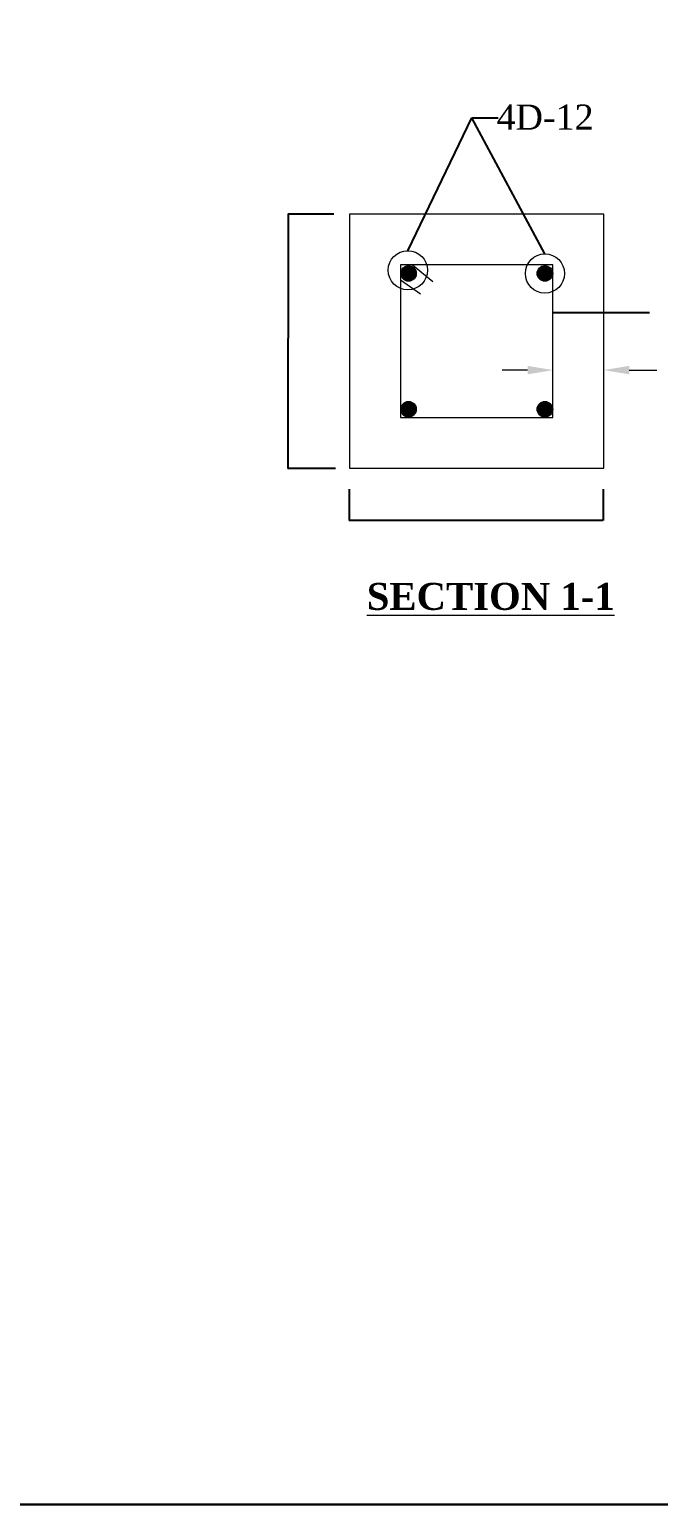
# Model space of a CAD drawing. Header units: inches. Extents: x 89000 to 1304432, y -10828 to 220529.
# Drawn here: x 884063 to 887157, y 74468 to 81725 of the extents above; entities that cross this region are included whole.
import ezdxf

# ---------------------------------------------------------------- set-up
doc = ezdxf.new("R2010")
doc.units = ezdxf.units.IN
doc.header["$LTSCALE"] = 7
doc.header["$MEASUREMENT"] = 0
doc.layers.add('Blocks', color=11, linetype='Continuous', lineweight=9)
doc.layers.add('LINE', color=7, linetype='Continuous')
doc.styles.get("Standard").update_dxf_attribs({"font": 'arial.ttf'})
doc.dimstyles.get("Standard").update_dxf_attribs({"dimtxt": 0.18, "dimasz": 0.18, "dimexe": 0.18, "dimexo": 0.0625, "dimgap": 0.09, "dimtad": 0, "dimtih": 1, "dimtoh": 1, "dimdec": 4, "dimzin": 0, "dimdsep": 46, "dimtxsty": 'Standard', "dimcen": 0.09, "dimadec": 0, "dimazin": 0, "dimtfac": 1, "dimtdec": 4, "dimtofl": 0, "dimtmove": 0, "dimatfit": 3, "dimfxl": 1, "dimtolj": 1, "dimtzin": 0, "dimarcsym": 0})

# ---------------------------------------------------------------- blocks, each defined once
blk = doc.blocks.new('*D391')
at = {"layer": 'Blocks', "color": 0, "linetype": 'ByBlock', "lineweight": -2, "ltscale": 0.5, "transparency": 16777216}
for p, q in [((885634.7, 79463.9), (885634.7, 79308.7)), ((886884.7, 79463.9), (886884.7, 79308.7)), ((886883.7, 79308.9), (885635.7, 79308.9))]:
    blk.add_line(p, q, dxfattribs=at)
at = {"layer": 'Blocks', "color": 0, "linetype": 'ByBlock', "ltscale": 0.5, "transparency": 16777216}
for points in [[(885635.7, 79309.1), (885635.7, 79308.7), (885634.7, 79308.9)], [(886883.7, 79309.1), (886883.7, 79308.7), (886884.7, 79308.9)]]:
    blk.add_solid(points, dxfattribs=at)
at = {"layer": 'Defpoints', "color": 0, "linetype": 'ByBlock', "ltscale": 0.5, "transparency": 16777216}
for p in [(885634.7, 79463.9), (886884.7, 79463.9), (885634.7, 79308.9)]:
    blk.add_point(p, dxfattribs=at)
at = {"layer": 'Blocks', "color": 0, "linetype": 'ByBlock', "lineweight": 13, "ltscale": 0.5, "transparency": 16777216, "insert": (886218.1, 79309.8), "char_height": 1.23, "attachment_point": 5}
blk.add_mtext('\\A1;{\\fTimes New Roman|b0|i0|c0|p18;250}', dxfattribs=at)
blk = doc.blocks.new('*D392')
at = {"layer": 'Blocks', "color": 0, "linetype": 'ByBlock', "lineweight": -2, "ltscale": 0.5, "transparency": 16777216}
for p, q in [((885560.2, 80816.7), (885334.3, 80816.7)), ((885334.5, 80815.7), (885334.5, 80205.9)), ((885334.5, 79565.5), (885334.5, 80204.2)), ((885567.5, 79564.5), (885334.3, 79564.5))]:
    blk.add_line(p, q, dxfattribs=at)
at = {"layer": 'Blocks', "color": 0, "linetype": 'ByBlock', "ltscale": 0.5, "transparency": 16777216}
for points in [[(885334.3, 80815.7), (885334.6, 80815.7), (885334.5, 80816.7)], [(885334.3, 79565.5), (885334.6, 79565.5), (885334.5, 79564.5)]]:
    blk.add_solid(points, dxfattribs=at)
at = {"layer": 'Defpoints', "color": 0, "linetype": 'ByBlock', "ltscale": 0.5, "transparency": 16777216}
for p in [(885560.2, 80816.7), (885334.5, 79564.5), (885567.6, 79564.5)]:
    blk.add_point(p, dxfattribs=at)
at = {"layer": 'Blocks', "color": 0, "linetype": 'ByBlock', "lineweight": 13, "ltscale": 0.5, "transparency": 16777216, "insert": (885334.5, 80205.1), "char_height": 1.23, "attachment_point": 5}
blk.add_mtext('\\A1;{\\fTimes New Roman|b0|i0|c0|p18;250}', dxfattribs=at)
blk = doc.blocks.new('*D429')
at = {"layer": 'Blocks', "color": 0, "linetype": 'ByBlock', "lineweight": -2, "ltscale": 0.5, "transparency": 16777216}
for p, q in [((885634.7, 79463.9), (885634.7, 79308.7)), ((886884.7, 79463.9), (886884.7, 79308.7)), ((886883.7, 79308.9), (885635.7, 79308.9))]:
    blk.add_line(p, q, dxfattribs=at)
at = {"layer": 'Blocks', "color": 0, "linetype": 'ByBlock', "ltscale": 0.5, "transparency": 16777216}
for points in [[(885635.7, 79309.1), (885635.7, 79308.7), (885634.7, 79308.9)], [(886883.7, 79309.1), (886883.7, 79308.7), (886884.7, 79308.9)]]:
    blk.add_solid(points, dxfattribs=at)
at = {"layer": 'Defpoints', "color": 0, "linetype": 'ByBlock', "ltscale": 0.5, "transparency": 16777216}
for p in [(885634.7, 79463.9), (886884.7, 79463.9), (885634.7, 79308.9)]:
    blk.add_point(p, dxfattribs=at)
at = {"layer": 'Blocks', "color": 0, "linetype": 'ByBlock', "lineweight": 13, "ltscale": 0.5, "transparency": 16777216, "insert": (886218.1, 79309.8), "char_height": 1.23, "attachment_point": 5}
blk.add_mtext('\\A1;{\\fTimes New Roman|b0|i0|c0|p18;250}', dxfattribs=at)
blk = doc.blocks.new('*D430')
at = {"layer": 'Blocks', "color": 0, "linetype": 'ByBlock', "lineweight": -2, "ltscale": 0.5, "transparency": 16777216}
for p, q in [((885560.2, 80816.7), (885334.3, 80816.7)), ((885334.5, 80815.7), (885334.5, 80205.9)), ((885334.5, 79565.5), (885334.5, 80204.2)), ((885567.5, 79564.5), (885334.3, 79564.5))]:
    blk.add_line(p, q, dxfattribs=at)
at = {"layer": 'Blocks', "color": 0, "linetype": 'ByBlock', "ltscale": 0.5, "transparency": 16777216}
for points in [[(885334.3, 80815.7), (885334.6, 80815.7), (885334.5, 80816.7)], [(885334.3, 79565.5), (885334.6, 79565.5), (885334.5, 79564.5)]]:
    blk.add_solid(points, dxfattribs=at)
at = {"layer": 'Defpoints', "color": 0, "linetype": 'ByBlock', "ltscale": 0.5, "transparency": 16777216}
for p in [(885560.2, 80816.7), (885334.5, 79564.5), (885567.6, 79564.5)]:
    blk.add_point(p, dxfattribs=at)
at = {"layer": 'Blocks', "color": 0, "linetype": 'ByBlock', "lineweight": 13, "ltscale": 0.5, "transparency": 16777216, "insert": (885334.5, 80205.1), "char_height": 1.23, "attachment_point": 5}
blk.add_mtext('\\A1;{\\fTimes New Roman|b0|i0|c0|p18;250}', dxfattribs=at)

msp = doc.modelspace()

# ---------------------------------------------------------------- hatches: boundary and pattern name
at = {"layer": 'Blocks', "linetype": 'ByBlock', "lineweight": 13, "ltscale": 0.5}
for points in [[(885888.84088, 80524.57558, 1), (885965.37628, 80524.57558, 1)], [(885888.84088, 80524.57558, 1), (885965.37628, 80524.57558, 1)], [(886559.91689, 80524.57558, 1), (886636.45229, 80524.57558, 1)], [(886559.91689, 80524.57558, 1), (886636.45229, 80524.57558, 1)], [(885888.84088, 79856.69609, 1), (885965.37628, 79856.69609, 1)], [(885888.84088, 79856.69609, 1), (885965.37628, 79856.69609, 1)], [(886559.91689, 79856.69609, 1), (886636.45229, 79856.69609, 1)], [(886559.91689, 79856.69609, 1), (886636.45229, 79856.69609, 1)]]:
    msp.add_hatch(color=0, dxfattribs=at).paths.add_polyline_path(points)

# ---------------------------------------------------------------- linework, layer by layer
at = {"layer": 'Blocks', "color": 0, "linetype": 'ByBlock', "lineweight": 13, "ltscale": 0.5}
for p, q in [((885946.96207, 80566.74515), (886047.12494, 80485.15116)), ((885946.96207, 80566.74515), (886047.12494, 80485.15116)), ((885887.51207, 80493.22208), (885986.11902, 80424.816)), ((885887.51207, 80493.22208), (885986.11902, 80424.816)), ((886512.51207, 80049.18991), (886387.51207, 80049.18991)), ((886512.51207, 80049.18991), (886387.51207, 80049.18991)), ((887012.51207, 80049.18991), (887148.65819, 80049.18991)), ((887012.51207, 80049.18991), (887148.65819, 80049.18991)), ((886637.51207, 79941.74515), (886637.51207, 79999.0244)), ((886637.51207, 79941.74515), (886637.51207, 79999.0244)), ((886887.51207, 79941.74515), (886887.51207, 79999.0244)), ((886887.51207, 79941.74515), (886887.51207, 79999.0244))]:
    msp.add_line(p, q, dxfattribs=at)
for points in [[(885637.51207, 79566.74515), (886887.51207, 79566.74515), (886887.51207, 80816.74515), (885637.51207, 80816.74515)], [(885637.51207, 79566.74515), (886887.51207, 79566.74515), (886887.51207, 80816.74515), (885637.51207, 80816.74515)], [(885887.51207, 79816.74515), (886637.51207, 79816.74515), (886637.51207, 80566.74515), (885887.51207, 80566.74515)], [(885887.51207, 79816.74515), (886637.51207, 79816.74515), (886637.51207, 80566.74515), (885887.51207, 80566.74515)]]:
    msp.add_lwpolyline(points, close=True, dxfattribs=at)
for centre, radius in [((885923.86047, 80540.41982), 96.37523), ((885923.86047, 80540.41982), 96.37523), ((885927.10858, 80524.57558), 38.2677), ((885927.10858, 80524.57558), 38.2677), ((886598.18459, 80524.57558), 96.37523), ((886598.18459, 80524.57558), 96.37523), ((886598.18459, 80524.57558), 38.2677), ((886598.18459, 80524.57558), 38.2677), ((885927.10858, 79856.69609), 38.2677), ((885927.10858, 79856.69609), 38.2677), ((886598.18459, 79856.69609), 38.2677), ((886598.18459, 79856.69609), 38.2677)]:
    msp.add_circle(centre, radius, dxfattribs=at)
for points in [[(886512.51207, 80070.02325), (886512.51207, 80028.35658), (886637.51207, 80049.18991)], [(886512.51207, 80070.02325), (886512.51207, 80028.35658), (886637.51207, 80049.18991)], [(887012.51207, 80070.02325), (887012.51207, 80028.35658), (886887.51207, 80049.18991)], [(887012.51207, 80070.02325), (887012.51207, 80028.35658), (886887.51207, 80049.18991)]]:
    msp.add_solid(points, dxfattribs=at)
at = {"layer": 'LINE', "color": 1, "linetype": 'ByBlock', "lineweight": 30, "ltscale": 0.5}
msp.add_lwpolyline([(878054.30786, 74468.18731), (878054.30786, 86259.53654), (894728.94314, 86259.53654), (894728.94314, 74468.18731), (878054.30786, 74468.18731)], close=True, dxfattribs=at)
msp.add_lwpolyline([(878054.30786, 74468.18731), (878054.30786, 86259.53654), (894728.94314, 86259.53654), (894728.94314, 74468.18731), (878054.30786, 74468.18731)], close=True, dxfattribs=at)

# ---------------------------------------------------------------- texts
at = {"layer": 'Blocks', "color": 0, "linetype": 'ByBlock', "lineweight": 13, "ltscale": 0.5}
for s, insert, char_height, width, attachment_point in [('{\\fTimes New Roman|b0|i0|c0|p18;4D-12}', (886598.83719, 81231.76789), 123.705055, 5140.917127, 8), ('{\\fTimes New Roman|b0|i0|c0|p18;4D-12}', (886598.83719, 81231.76789), 123.705055, 5140.917127, 8), ('{\\fTimes New Roman|b1|i0|c0|p18;\\L\\C7;SECTION 1-1}', (885721.69736, 79002.22008), 132.6859528, 5569.6358429, 1), ('{\\fTimes New Roman|b1|i0|c0|p18;\\L\\C7;SECTION 1-1}', (885721.69736, 79002.22008), 132.6859528, 5569.6358429, 1)]:
    msp.add_mtext(s, dxfattribs=dict(at, insert=insert, char_height=char_height, width=width, attachment_point=attachment_point))

# ---------------------------------------------------------------- dimensions: what is measured, and where the dimension line sits
for picture in ['*D392', '*D430']:
    dim = msp.add_linear_dim(base=(885334.45596, 79564.51961), p1=(885560.24688, 80816.74515), p2=(885567.61131, 79564.51961), angle=90, text='{\\fTimes New Roman|b0|i0|c0|p18;250}', dimstyle='Standard', override={"dimtxt": 1.23, "dimasz": 1, "dimgap": 0.25, "dimtad": 1, "dimazin": 1, "dimfxl": 700, "dimfxlon": 1}, dxfattribs=at)
    dim.commit()
    dim.dimension.update_dxf_attribs({"geometry": picture, "text_midpoint": (885334.45596, 80205.05551), "dimtype": 160})
for picture in ['*D391', '*D429']:
    dim = msp.add_linear_dim(base=(885634.74138, 79308.89037), p1=(886884.74138, 79463.94755), p2=(885634.74138, 79463.94755), text='{\\fTimes New Roman|b0|i0|c0|p18;250}', dimstyle='Standard', override={"dimtxt": 1.23, "dimasz": 1, "dimgap": 0.25, "dimtad": 1, "dimazin": 1, "dimfxl": 700, "dimfxlon": 1}, dxfattribs=at)
    dim.commit()
    dim.dimension.update_dxf_attribs({"geometry": picture, "text_midpoint": (886218.08909, 79308.89037), "dimtype": 160})

# ---------------------------------------------------------------- leaders
for points in [[(885923.86047, 80636.79505), (886237.80583, 81290.68986), (886367.38686, 81290.68986)], [(885923.86047, 80636.79505), (886237.80583, 81290.68986), (886367.38686, 81290.68986)], [(886598.18459, 80620.95081), (886237.80583, 81290.68986), (886367.38686, 81290.68986)], [(886598.18459, 80620.95081), (886237.80583, 81290.68986), (886367.38686, 81290.68986)], [(886636.6052, 80331.86434), (887111.84284, 80331.86434)], [(886636.6052, 80331.86434), (887111.84284, 80331.86434)]]:
    msp.add_leader(points, dimstyle='Standard', override={"dimtxt": 1.23, "dimasz": 1, "dimgap": 0.25, "dimtad": 1, "dimazin": 1, "dimfxl": 700, "dimfxlon": 1}, dxfattribs=at)

doc.saveas('drawing.dxf')
